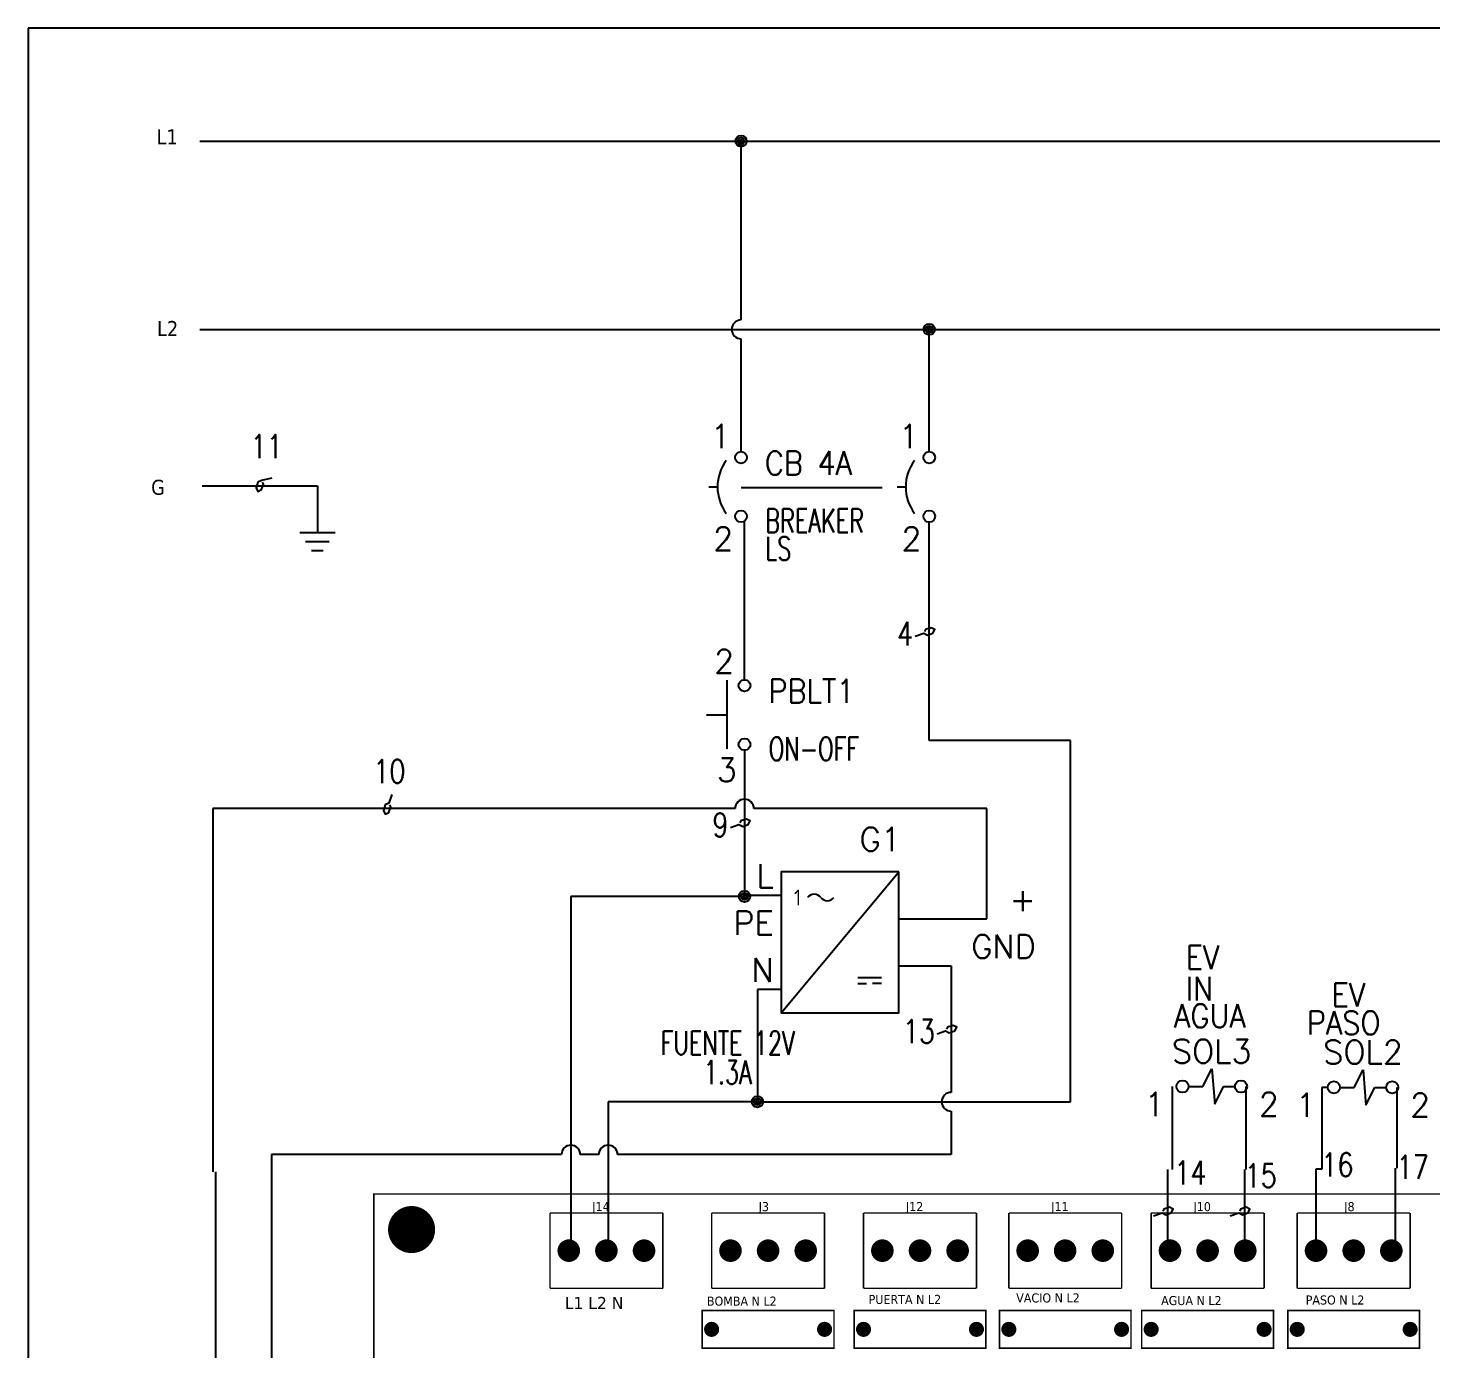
# Model space of a CAD drawing. Header units: millimetres. Extents: x 123.5 to 144.3, y 105.4 to 121.6.
# Drawn here: x 123.51 to 130.96, y 114.57 to 121.59 of the extents above; entities that cross this region are included whole.
import ezdxf
from ezdxf.enums import TextEntityAlignment as Align

# ---------------------------------------------------------------- set-up
doc = ezdxf.new("R2010")
doc.units = ezdxf.units.MM
doc.linetypes.add('HIDDEN2', pattern=[0.1875, 0.125, -0.0625])
for name, color, linetype in [('12632256', 7, 'Continuous'), ('BLK_12AWG', 7, 'Continuous'), ('DESC', 250, 'Continuous'), ('LINK', 9, 'Continuous'), ('SYMS', 7, 'Continuous'), ('TAGS', 250, 'Continuous'), ('TERMS', 250, 'Continuous'), ('WIRES', 7, 'Continuous')]:
    doc.layers.add(name, color=color, linetype=linetype)
doc.layers.add('WIRENO', color=7, linetype='Continuous', true_color=0x000000)
doc.styles.get("Standard").update_dxf_attribs({"font": 'tahoma.ttf'})
doc.styles.add('WD', font='romans.shx')
doc.styles.add('WD_IEC', font='isocp2.shx', dxfattribs={"width": 0.9, "height": 4})

# ---------------------------------------------------------------- blocks, each defined once
blk = doc.blocks.new('VCB1')
at = {"linetype": 'HIDDEN2'}
blk.add_line((-0.1712, 0), (-0.125, 0), dxfattribs=at)
for centre in [(0, 0.1562), (0, -0.1562)]:
    blk.add_circle(centre, 0.0312)
blk.add_arc((0.1094, 0), 0.2344, 143.1301, 216.8699)
at = {"style": 'WD'}
for tag, p, width in [('INST', (0.2188, 0.3883), 0.7), ('LOC', (0.2188, 0.2188), 0.7), ('TAG1', (0.1269, 0.0644), 0.9), ('XREF', (0.1287, -0.09), 0.7), ('DESC1', (0.1287, -0.242), 0.7), ('DESC2', (0.1287, -0.3893), 0.7)]:
    blk.add_attdef(tag, p, '', height=0.125, dxfattribs=dict(at, width=width))
at = {"linetype": 'Continuous', "style": 'WD'}
for tag, height, flags, p in [('TERM01', 0.125, 8, (-0.055, 0.2066)), ('CAT', 0.01, 9, (-0.1421, -0.0731)), ('MFG', 0.01, 9, (-0.1421, -0.0881))]:
    blk.add_attdef(tag, text='', height=height, dxfattribs=dict(at, flags=flags)).set_placement(p, align=Align.RIGHT)
at = {"style": 'WD', "width": 0.7}
blk.add_attdef('RATING1', text='', height=0.125, dxfattribs=at).set_placement((-0.1875, 0.0625), align=Align.RIGHT)
at = {"color": 7, "style": 'WD', "flags": 1}
for tag, p in [('X2TERM01', (0, 0.1875)), ('X8TERM02', (0, -0.1875))]:
    blk.add_attdef(tag, p, '', height=0.0125, dxfattribs=at)
at = {"color": 7, "style": 'WD'}
for tag, p in [('X4LINK', (-0.25, 0)), ('X1LINK', (0, 0))]:
    blk.add_attdef(tag, p, '', height=0.01, dxfattribs=at)
at = {"style": 'WD', "flags": 9}
for tag, p in [('FAMILY', (-0.1421, -0.0365)), ('CONTACT', (-0.1288, -0.1291))]:
    blk.add_attdef(tag, text='', height=0.01, dxfattribs=at).set_placement(p, align=Align.RIGHT)
at = {"linetype": 'Continuous', "style": 'WD', "flags": 9}
blk.add_attdef('ASSYCODE', text='', height=0.01, dxfattribs=at).set_placement((-0.1533, -0.1061), align=Align.CENTER)
at = {"linetype": 'Continuous', "style": 'WD', "flags": 8}
blk.add_attdef('TERM02', text='', height=0.125, dxfattribs=at).set_placement((-0.0407, -0.2134), align=Align.TOP_RIGHT)
blk = doc.blocks.new('WDDOT')
for radius in [0.03, 0.0187, 0.00929]:
    blk.add_circle((0, 0), radius)
blk = doc.blocks.new('VPB11L')
for p, q in [((-0.0938, 0.1849), (-0.0938, -0.1801)), ((-0.2022, 0), (-0.0938, 0))]:
    blk.add_line(p, q)
for centre in [(0, 0.1562), (0, -0.1562)]:
    blk.add_circle(centre, 0.0312)
at = {"style": 'WD'}
for tag, p, width in [('INST', (0.1269, 0.3902), 0.7), ('LOC', (0.1269, 0.2206), 0.7), ('TAG1', (0.1269, 0.0644), 0.9), ('XREF', (0.1287, -0.09), 0.7), ('DESC1', (0.1287, -0.242), 0.7), ('DESC2', (0.1287, -0.3982), 0.7)]:
    blk.add_attdef(tag, p, '', height=0.125, dxfattribs=dict(at, width=width))
at = {"linetype": 'Continuous', "style": 'WD'}
for tag, height, flags, p in [('TERM01', 0.125, 8, (-0.055, 0.2223)), ('CAT', 0.01, 9, (-0.1421, -0.0731)), ('MFG', 0.01, 9, (-0.1421, -0.0881))]:
    blk.add_attdef(tag, text='', height=height, dxfattribs=dict(at, flags=flags)).set_placement(p, align=Align.RIGHT)
at = {"color": 7, "style": 'WD', "flags": 1}
for tag, p in [('X2TERM01', (0, 0.1875)), ('X8TERM02', (0, -0.1875))]:
    blk.add_attdef(tag, p, '', height=0.0125, dxfattribs=at)
at = {"color": 7, "style": 'WD'}
for tag, p in [('X4LINK', (-0.2656, 0)), ('X1LINK', (0, 0))]:
    blk.add_attdef(tag, p, '', height=0.01, dxfattribs=at)
at = {"style": 'WD'}
for tag, flags, p in [('CONTACT', 1, (-0.1421, -0.0531)), ('FAMILY', 9, (-0.1421, -0.0365))]:
    blk.add_attdef(tag, text='', height=0.01, dxfattribs=dict(at, flags=flags)).set_placement(p, align=Align.RIGHT)
at = {"linetype": 'Continuous', "style": 'WD', "flags": 9}
blk.add_attdef('ASSYCODE', text='', height=0.01, dxfattribs=at).set_placement((-0.1563, -0.1113), align=Align.CENTER)
at = {"linetype": 'Continuous', "style": 'WD', "flags": 8}
blk.add_attdef('TERM02', text='', height=0.125, dxfattribs=at).set_placement((-0.0407, -0.2291), align=Align.TOP_RIGHT)
blk = doc.blocks.new('HSV1')
for p, q in [((-0.0469, 0), (0, 0.0938)), ((0, 0.0938), (0.0156, -0.0938)), ((-0.1231, 0), (-0.0469, 0)), ((0.0156, -0.0938), (0.0625, 0)), ((0.0625, 0), (0.1231, 0))]:
    blk.add_line(p, q)
for centre in [(-0.1553, 0), (0.1553, 0)]:
    blk.add_circle(centre, 0.0322)
at = {"style": 'WD', "width": 0.7}
for tag, p in [('INST', (0, 0.4508)), ('LOC', (0, 0.2812))]:
    blk.add_attdef(tag, text='', height=0.125, dxfattribs=at).set_placement(p, align=Align.CENTER)
at = {"style": 'WD'}
blk.add_attdef('TAG1', text='', height=0.125, dxfattribs=at).set_placement((0, 0.125), align=Align.CENTER)
for tag, p, height, flags in [('FAMILY', (0.1292, 0.1076), 0.01, 9), ('X4TERM01', (-0.1875, 0), 0.0125, 1), ('X1TERM02', (0.1875, 0), 0.0125, 1)]:
    blk.add_attdef(tag, p, '', height=height, dxfattribs=dict(at, flags=flags))
at = {"linetype": 'Continuous', "style": 'WD', "flags": 9}
for tag, p in [('MFG', (0.1564, 0.0671)), ('CAT', (0.1564, 0.0866)), ('ASSYCODE', (0.1562, 0.0469))]:
    blk.add_attdef(tag, text='', height=0.01, dxfattribs=at).set_placement(p, align=Align.CENTER)
at = {"style": 'WD'}
for tag, p, width in [('DESC1', (1.125, 0), 0.9), ('DESC2', (1.125, -0.1562), 0.9), ('DESC3', (1.125, -0.3125), 0.9), ('XREF', (1.1333, -0.4726), 0.8), ('WDTAGALT', (1.1333, -0.6288), 0.8)]:
    blk.add_attdef(tag, p, '', height=0.125, dxfattribs=dict(at, width=width))
at = {"linetype": 'Continuous', "style": 'WD', "flags": 8}
blk.add_attdef('TERM01', text='', height=0.125, dxfattribs=at).set_placement((-0.25, -0.0314), align=Align.TOP_RIGHT)
blk.add_attdef('TERM02', text='', height=0.125, dxfattribs=at).set_placement((0.25, -0.0314), align=Align.TOP_LEFT)
at = {"style": 'WD'}
blk.add_attdef('RATING1', (0.0781, -0.3126), '', height=0.125, dxfattribs=at)
blk = doc.blocks.new('EPAD')
at = {"const_width": 0.5}
blk.add_lwpolyline([(-0.25, 0, 1), (0.25, 0, 1)], format="xyb", close=True, dxfattribs=at)
blk = doc.blocks.new('Tarjeta')
at = {"const_width": 0.008}
for points in [[(146.3184, 112.4867), (153.6204, 112.4867), (153.6204, 117.4267), (146.3184, 117.4267), (146.3184, 112.4867)], [(147.2544, 117.3257), (147.2544, 116.9257)], [(147.8544, 117.3257), (147.2544, 117.3257)], [(147.8544, 117.3257), (147.8544, 116.9257)], [(148.1134, 117.3257), (148.1134, 116.9257)], [(148.7134, 117.3257), (148.1134, 117.3257)], [(148.7134, 117.3257), (148.7134, 116.9257)], [(148.9204, 117.3257), (148.9204, 116.9257)], [(149.5204, 117.3257), (148.9204, 117.3257)], [(149.5204, 117.3257), (149.5204, 116.9257)], [(149.6924, 117.3257), (149.6924, 116.9257)], [(150.2914, 117.3257), (149.6924, 117.3257)], [(150.2914, 117.3257), (150.2914, 116.9257)], [(150.4484, 117.3257), (150.4484, 116.9257)], [(151.0484, 117.3257), (150.4484, 117.3257)], [(151.0484, 117.3257), (151.0484, 116.9257)], [(151.2244, 117.3257), (151.2244, 116.9257)], [(151.8244, 117.3257), (151.2244, 117.3257)], [(151.8244, 117.3257), (151.8244, 116.9257)], [(147.2544, 116.9257), (147.8544, 116.9257)], [(148.1134, 116.9257), (148.7134, 116.9257)], [(148.9204, 116.9257), (149.5204, 116.9257)], [(149.6924, 116.9257), (150.2914, 116.9257)], [(150.4484, 116.9257), (151.0484, 116.9257)], [(151.2244, 116.9257), (151.8244, 116.9257)], [(148.0634, 116.6077), (148.7634, 116.6077), (148.7634, 116.8077), (148.0634, 116.8077), (148.0634, 116.6077)], [(148.8704, 116.6077), (149.5704, 116.6077), (149.5704, 116.8077), (148.8704, 116.8077), (148.8704, 116.6077)], [(149.6424, 116.6077), (150.3414, 116.6077), (150.3414, 116.8077), (149.6424, 116.8077), (149.6424, 116.6077)], [(150.3984, 116.6077), (151.0984, 116.6077), (151.0984, 116.8077), (150.3984, 116.8077), (150.3984, 116.6077)], [(151.1744, 116.6077), (151.8744, 116.6077), (151.8744, 116.8077), (151.1744, 116.8077), (151.1744, 116.6077)]]:
    blk.add_lwpolyline(points, dxfattribs=at)
for centre, radius in [((146.5194, 117.2377), 0.03), ((147.3544, 117.1257), 0.03), ((147.5544, 117.1257), 0.03), ((147.7544, 117.1257), 0.03), ((148.2134, 117.1257), 0.03), ((148.4134, 117.1257), 0.03), ((148.6134, 117.1257), 0.03), ((149.0204, 117.1257), 0.03), ((149.2204, 117.1257), 0.03), ((149.4204, 117.1257), 0.03), ((149.7924, 117.1257), 0.03), ((149.9914, 117.1257), 0.03), ((150.1914, 117.1257), 0.03), ((150.5484, 117.1257), 0.03), ((150.7484, 117.1257), 0.03), ((150.9484, 117.1257), 0.03), ((151.3244, 117.1257), 0.03), ((151.5244, 117.1257), 0.03), ((151.7244, 117.1257), 0.03), ((148.1134, 116.7077), 0.025), ((148.7134, 116.7077), 0.025), ((148.9204, 116.7077), 0.025), ((149.5204, 116.7077), 0.025), ((149.6924, 116.7077), 0.025), ((150.2914, 116.7077), 0.025), ((150.4484, 116.7077), 0.025), ((151.0484, 116.7077), 0.025), ((151.2244, 116.7077), 0.025), ((151.8244, 116.7077), 0.025)]:
    blk.add_circle(centre, radius)
for p, xscale, yscale in [((146.5194, 117.2377), 0.25, 0.25), ((147.3544, 117.1257), 0.12, 0.12), ((147.5544, 117.1257), 0.12, 0.12), ((147.7544, 117.1257), 0.12, 0.12), ((148.2134, 117.1257), 0.12, 0.12), ((148.4134, 117.1257), 0.12, 0.12), ((148.6134, 117.1257), 0.12, 0.12), ((149.0204, 117.1257), 0.12, 0.12), ((149.2204, 117.1257), 0.12, 0.12), ((149.4204, 117.1257), 0.12, 0.12), ((149.7924, 117.1257), 0.12, 0.12), ((149.9914, 117.1257), 0.12, 0.12), ((150.1914, 117.1257), 0.12, 0.12), ((150.5484, 117.1257), 0.12, 0.12), ((150.7484, 117.1257), 0.12, 0.12), ((150.9484, 117.1257), 0.12, 0.12), ((151.3244, 117.1257), 0.12, 0.12), ((151.5244, 117.1257), 0.12, 0.12), ((151.7244, 117.1257), 0.12, 0.12), ((148.1134, 116.7077), 0.08, 0.08), ((148.7134, 116.7077), 0.08, 0.08), ((148.9204, 116.7077), 0.08, 0.08), ((149.5204, 116.7077), 0.08, 0.08), ((149.6924, 116.7077), 0.08, 0.08), ((150.2914, 116.7077), 0.08, 0.08), ((150.4484, 116.7077), 0.08, 0.08), ((151.0484, 116.7077), 0.08, 0.08), ((151.2244, 116.7077), 0.08, 0.08), ((151.8244, 116.7077), 0.08, 0.08)]:
    blk.add_blockref('EPAD', p, dxfattribs=dict(xscale=xscale, yscale=yscale))
at = {"layer": '12632256'}
for s, height, width, p in [('J14', 0.048, 1.041667, (147.4794, 117.3357)), ('J3', 0.048, 1.041667, (148.3634, 117.3357)), ('J12', 0.048, 1.041667, (149.1454, 117.3357)), ('J11', 0.048, 1.041667, (149.9174, 117.3357)), ('J10', 0.048, 1.041667, (150.6734, 117.3357)), ('J8', 0.048, 1.041667, (151.4744, 117.3357)), ('L1 L2 N', 0.064, 1.09375, (147.3334, 116.8157)), ('BOMBA N L2', 0.048, 1.041667, (148.0884, 116.8337)), ('PUERTA N L2', 0.048, 1.041667, (148.9474, 116.8427)), ('VACIO N L2', 0.048, 1.041667, (149.7314, 116.8507)), ('AGUA N L2', 0.048, 1.041667, (150.5014, 116.8367)), ('PASO N L2', 0.048, 1.041667, (151.2694, 116.8397))]:
    blk.add_text(s, height=height, dxfattribs=dict(at, width=width)).set_placement(p)
blk = doc.blocks.new('HPW1_1PH')
for p, q in [((0, -0.625), (0.625, 0.125)), ((0.4066, -0.4373), (0.5317, -0.4373)), ((0.4066, -0.4686), (0.4535, -0.4686)), ((0.5317, -0.4686), (0.4848, -0.4686))]:
    blk.add_line(p, q)
blk.add_lwpolyline([(0.625, 0.125), (0, 0.125), (0, -0.625), (0.625, -0.625)], close=True)
for centre, start, end in [((0.175, -0.0387), 36.8699, 143.1301), ((0.245, 0.0138), 216.8699, 323.1301)]:
    blk.add_arc(centre, 0.0438, start, end)
at = {"style": 'WD_IEC'}
blk.add_text('1', height=0.084, dxfattribs=at).set_placement((0.105, -0.0124), align=Align.MIDDLE_RIGHT)
at = {"style": 'WD', "width": 0.7}
for tag, p in [('INST', (-0.2843, 0.7938)), ('LOC', (-0.2843, 0.6242)), ('RATING1', (-0.2843, 0.285)), ('XREF', (-0.2843, -0.691)), ('DESC1', (-0.2843, -0.8472)), ('DESC2', (-0.2843, -1.0035)), ('DESC3', (-0.2843, -1.1578))]:
    blk.add_attdef(tag, text='', height=0.125, dxfattribs=at).set_placement(p, align=Align.CENTER)
at = {"style": 'WD'}
blk.add_attdef('TAG1', text='', height=0.125, dxfattribs=at).set_placement((-0.2843, 0.4546), align=Align.CENTER)
at = {"linetype": 'Continuous', "style": 'WD', "flags": 9}
for tag, p in [('MFG', (0.8868, 0.2571)), ('CAT', (0.8888, 0.2765)), ('ASSYCODE', (0.8871, -0.5638))]:
    blk.add_attdef(tag, text='', height=0.01, dxfattribs=at).set_placement(p, align=Align.CENTER)
at = {"linetype": 'Continuous', "style": 'WD', "flags": 8}
for tag, p in [('TERM01', (-0.04, 0.04)), ('TERM04', (1.3525, -0.085)), ('TERM02', (-0.04, -0.2098)), ('TERM05', (1.3525, -0.335)), ('TERM03', (-0.04, -0.46))]:
    blk.add_attdef(tag, text='', height=0.125, dxfattribs=at).set_placement(p, align=Align.RIGHT)
at = {"style": 'WD'}
for tag, p, height, flags in [('X4TERM01', (0, 0), 0.0125, 1), ('X1TERM04', (0.625, -0.125), 0.0125, 1), ('X4TERM02', (0, -0.2498), 0.0125, 1), ('X1TERM05', (0.625, -0.375), 0.0125, 1), ('X4TERM03', (0, -0.5), 0.0125, 1), ('FAMILY', (0.8618, -0.4829), 0.01, 9)]:
    blk.add_attdef(tag, p, '', height=height, dxfattribs=dict(at, flags=flags))
blk = doc.blocks.new('WD_WNV')
at = {"style": 'WD', "flags": 1}
for tag, p in [('W01USER', (-0.0625, 0.0938)), ('W02USER', (-0.0625, 0.0859)), ('W03USER', (-0.0625, 0.0781)), ('W04USER', (-0.0625, 0.0703)), ('W05USER', (-0.0625, 0.0625)), ('W06USER', (-0.0625, 0.0547)), ('W07USER', (-0.0625, 0.0469)), ('W08USER', (-0.0625, 0.0391)), ('W09USER', (-0.0625, 0.0312)), ('W10USER', (-0.0625, 0.0234))]:
    blk.add_attdef(tag, text='', height=0.005, dxfattribs=at).set_placement(p, align=Align.CENTER)
at = {"linetype": 'Continuous', "style": 'WD', "width": 0.8}
blk.add_attdef('WIRENO', text='', height=0.125, dxfattribs=at).set_placement((-0.05, 0), align=Align.MIDDLE_RIGHT)
blk = doc.blocks.new('WD_WNH')
at = {"linetype": 'Continuous', "style": 'WD', "width": 0.8}
blk.add_attdef('WIRENO', text='', height=0.125, dxfattribs=at).set_placement((0, 0.0625), align=Align.CENTER)
at = {"style": 'WD', "flags": 1}
for tag, p in [('W01USER', (0, 0.0781)), ('W02USER', (0, 0.0703)), ('W03USER', (0, 0.0625)), ('W04USER', (0, 0.0547)), ('W05USER', (0, 0.0469)), ('W06USER', (0, 0.0391)), ('W07USER', (0, 0.0312)), ('W08USER', (0, 0.0234)), ('W09USER', (0, 0.0156)), ('W10USER', (0, 0.0078))]:
    blk.add_attdef(tag, text='', height=0.005, dxfattribs=at).set_placement(p, align=Align.CENTER)
blk = doc.blocks.new('VGND2')
for p, q in [((0.09375, 0), (-0.09375, 0)), ((-0.0625, -0.046875), (0.0625, -0.046875)), ((-0.03125, -0.09375), (0.03125, -0.09375))]:
    blk.add_line(p, q)
at = {"style": 'WD', "flags": 1}
blk.add_attdef('X2TERM01', (0, 0), '', height=0.01, dxfattribs=at)

msp = doc.modelspace()

# ---------------------------------------------------------------- linework, layer by layer
at = {"color": 7, "linetype": 'Continuous'}
for p, q in [((144.2555, 121.5905), (123.5055, 121.5905)), ((123.5055, 121.5905), (123.5055, 105.4055))]:
    msp.add_line(p, q, dxfattribs=at)
at = {"layer": 'BLK_12AWG'}
for p, q in [((124.4182, 120.99), (142.7932, 120.99)), ((127.2932, 120.04), (127.2932, 120.99)), ((124.4182, 119.99), (142.7932, 119.99)), ((127.2932, 119.3405), (127.2932, 119.94)), ((128.2932, 119.3405), (128.2932, 119.99))]:
    msp.add_line(p, q, dxfattribs=at)
msp.add_arc((127.2932, 119.99), 0.05, 90, 270, dxfattribs=at)
at = {"layer": 'LINK'}
msp.add_lwpolyline([(127.2932, 119.15), (128.0432, 119.15)], dxfattribs=at)
at = {"layer": 'WIRENO'}
for points in [[(124.8, 119.2), (124.7461, 119.1879), (124.7265, 119.178), (124.7167, 119.1486), (124.7265, 119.129), (124.7462, 119.1388), (124.756, 119.1682), (124.7511, 119.1781)], [(128.2182, 118.3603), (128.2636, 118.3755), (128.2833, 118.3656), (128.313, 118.3755), (128.3229, 118.3952), (128.3031, 118.4051), (128.2735, 118.3952), (128.2685, 118.3854)], [(125.438, 117.519), (125.4228, 117.4737), (125.4031, 117.4638), (125.3932, 117.4342), (125.4031, 117.4144), (125.4228, 117.4243), (125.4327, 117.4539), (125.4278, 117.4638)], [(127.2368, 117.344), (127.2822, 117.3592), (127.302, 117.3493), (127.3316, 117.3592), (127.3415, 117.3789), (127.3217, 117.3888), (127.2921, 117.3789), (127.2871, 117.369)], [(128.3348, 116.2479), (128.3801, 116.2631), (128.3999, 116.2532), (128.4295, 116.2631), (128.4394, 116.2828), (128.4196, 116.2927), (128.39, 116.2828), (128.3851, 116.2729)], [(129.4844, 115.2813), (129.5298, 115.2964), (129.5495, 115.2866), (129.5792, 115.2964), (129.5891, 115.3162), (129.5693, 115.3261), (129.5396, 115.3162), (129.5347, 115.3063)], [(129.8923, 115.2813), (129.9376, 115.2964), (129.9574, 115.2866), (129.987, 115.2964), (129.9969, 115.3162), (129.9772, 115.3261), (129.9475, 115.3162), (129.9426, 115.3063)]]:
    msp.add_lwpolyline(points, dxfattribs=at)
at = {"layer": 'WIRES'}
for p, q in [((124.4297, 119.1582), (125.0428, 119.1582)), ((125.0428, 119.1582), (125.0428, 118.9091)), ((127.3118, 118.129), (127.3118, 118.9655)), ((128.2932, 117.8051), (128.2932, 118.9655)), ((129.0436, 117.8051), (128.2932, 117.8051)), ((129.0436, 115.8868), (129.0436, 117.8051)), ((127.3118, 117.754), (127.3118, 116.9841)), ((127.2618, 117.444), (124.4864, 117.444)), ((124.4864, 117.444), (124.4864, 115.5154)), ((128.5994, 117.444), (127.3618, 117.444)), ((128.5994, 116.8591), (128.5994, 117.444)), ((126.3895, 116.978), (126.3895, 115.0863)), ((127.3118, 116.978), (126.3895, 116.978)), ((127.3118, 116.9841), (127.507, 116.9841)), ((128.132, 116.8591), (128.5994, 116.8591)), ((128.132, 116.6091), (128.4098, 116.6091)), ((128.4098, 116.6091), (128.4098, 115.9368)), ((127.507, 116.4841), (127.3805, 116.4841)), ((127.3805, 116.4841), (127.3805, 115.8868)), ((129.5831, 115.9676), (129.5831, 115.5268)), ((129.9745, 115.9676), (129.9745, 115.5268)), ((130.4103, 115.9634), (130.3789, 115.9634)), ((130.3789, 115.9634), (130.3789, 115.5281)), ((130.7772, 115.9634), (130.7772, 115.535)), ((127.3805, 115.8872), (126.5875, 115.8872)), ((126.5875, 115.8872), (126.5875, 115.106)), ((127.3805, 115.8868), (129.0436, 115.8868)), ((128.4098, 115.8368), (128.4098, 115.6063)), ((126.3395, 115.6063), (124.7988, 115.6063)), ((124.7988, 115.6063), (124.7988, 115.3868)), ((126.5375, 115.6063), (126.4395, 115.6063)), ((128.4098, 115.6063), (126.6375, 115.6063)), ((129.5594, 115.5268), (129.5594, 115.0859)), ((129.9673, 115.5268), (129.9673, 115.0859)), ((130.3789, 115.5281), (130.3475, 115.5281)), ((130.3475, 115.5281), (130.3475, 115.0928)), ((130.7692, 115.535), (130.7692, 115.1066)), ((124.5005, 115.5154), (124.5005, 111.7134)), ((124.7986, 115.3868), (124.7986, 111.8411))]:
    msp.add_line(p, q, dxfattribs=at)
for centre, start, end in [((127.3118, 117.444), 0, 180), ((128.4098, 115.8868), 90, 270), ((126.3895, 115.6063), 0, 180), ((126.5875, 115.6063), 0, 180)]:
    msp.add_arc(centre, 0.05, start, end, dxfattribs=at)

# ---------------------------------------------------------------- block references
at = {"layer": 'DESC'}
msp.add_blockref('Tarjeta', (-20.9763, -2.0298), dxfattribs=at)
at = {"layer": 'SYMS'}
for name, p in [('WDDOT', (127.2932, 120.99)), ('WDDOT', (128.2932, 119.99)), ('VGND2', (125.0428, 118.9091)), ('WDDOT', (127.3118, 116.978)), ('WDDOT', (127.3805, 115.8872))]:
    msp.add_blockref(name, p, dxfattribs=at)
ref = msp.add_blockref('VCB1', (127.2932, 119.153), dxfattribs=at)
ref.add_attrib('DESC2', 'LS', (127.4219, 118.7637), dxfattribs={"layer": 'DESC', "height": 0.125, "style": 'WD', "width": 0.7})
ref.add_attrib('DESC1', 'BREAKER', (127.4219, 118.911), dxfattribs={"layer": 'DESC', "height": 0.125, "style": 'WD', "width": 0.7})
ref.add_attrib('TAG1', 'CB 4A', (127.4202, 119.2174), dxfattribs={"layer": 'TAGS', "height": 0.125, "style": 'WD', "width": 0.9})
ref.add_attrib('TERM02', '2', dxfattribs={"layer": 'TERMS', "linetype": 'Continuous', "height": 0.125, "style": 'WD', "flags": 8}).set_placement((127.2525, 118.9396), align=Align.TOP_RIGHT)
ref.add_attrib('TERM01', '1', dxfattribs={"layer": 'TERMS', "linetype": 'Continuous', "height": 0.125, "style": 'WD', "flags": 8}).set_placement((127.2382, 119.3597), align=Align.RIGHT)
ref = msp.add_blockref('VCB1', (128.2932, 119.153), dxfattribs=at)
ref.add_attrib('TERM02', '2', dxfattribs={"layer": 'TERMS', "linetype": 'Continuous', "height": 0.125, "style": 'WD', "flags": 8}).set_placement((128.2525, 118.9396), align=Align.TOP_RIGHT)
ref.add_attrib('TERM01', '1', dxfattribs={"layer": 'TERMS', "linetype": 'Continuous', "height": 0.125, "style": 'WD', "flags": 8}).set_placement((128.2382, 119.3597), align=Align.RIGHT)
ref = msp.add_blockref('VPB11L', (127.3118, 117.9415), dxfattribs=at)
ref.add_attrib('TERM02', '3', dxfattribs={"layer": 'TERMS', "linetype": 'Continuous', "height": 0.125, "style": 'WD', "flags": 8}).set_placement((127.2711, 117.7124), align=Align.TOP_RIGHT)
ref.add_attrib('TERM01', '2', dxfattribs={"layer": 'TERMS', "linetype": 'Continuous', "height": 0.125, "style": 'WD', "flags": 8}).set_placement((127.2569, 118.1638), align=Align.RIGHT)
ref.add_attrib('DESC1', 'ON-OFF', (127.4406, 117.6995), dxfattribs={"layer": 'DESC', "height": 0.125, "style": 'WD', "width": 0.7})
ref.add_attrib('TAG1', 'PBLT1', (127.4388, 118.0059), dxfattribs={"layer": 'TAGS', "height": 0.125, "style": 'WD', "width": 0.9})
ref = msp.add_blockref('HPW1_1PH', (127.507, 116.9841), dxfattribs=at)
ref.add_attrib('TERM01', 'L', dxfattribs={"layer": 'TERMS', "linetype": 'Continuous', "height": 0.125, "style": 'WD', "flags": 8}).set_placement((127.467, 117.0241), align=Align.RIGHT)
ref.add_attrib('TERM02', 'PE', dxfattribs={"layer": 'TERMS', "linetype": 'Continuous', "height": 0.125, "style": 'WD', "flags": 8}).set_placement((127.467, 116.7742), align=Align.RIGHT)
ref.add_attrib('TERM03', 'N', dxfattribs={"layer": 'TERMS', "linetype": 'Continuous', "height": 0.125, "style": 'WD', "flags": 8}).set_placement((127.467, 116.5241), align=Align.RIGHT)
ref.add_attrib('TERM04', '+', dxfattribs={"layer": 'TERMS', "linetype": 'Continuous', "height": 0.125, "style": 'WD', "flags": 8}).set_placement((128.8595, 116.8991), align=Align.RIGHT)
ref.add_attrib('TERM05', 'GND', dxfattribs={"layer": 'TERMS', "linetype": 'Continuous', "height": 0.125, "style": 'WD', "flags": 8}).set_placement((128.8595, 116.6491), align=Align.RIGHT)
ref.add_attrib('TAG1', 'G1', dxfattribs={"layer": 'TAGS', "height": 0.125, "style": 'WD'}).set_placement((128.0331, 117.2189), align=Align.CENTER)
ref.add_attrib('DESC2', '1.3A', dxfattribs={"layer": 'DESC', "height": 0.125, "style": 'WD', "width": 0.7}).set_placement((127.2228, 115.9806), align=Align.CENTER)
ref.add_attrib('DESC1', 'FUENTE 12V', dxfattribs={"layer": 'DESC', "height": 0.125, "style": 'WD', "width": 0.7}).set_placement((127.2228, 116.1369), align=Align.CENTER)
ref = msp.add_blockref('HSV1', (129.7942, 115.9676), dxfattribs=at)
ref.add_attrib('DESC3', 'AGUA', (129.594, 116.2805), dxfattribs={"layer": 'DESC', "height": 0.125, "style": 'WD', "width": 0.9})
ref.add_attrib('TERM02', '2', dxfattribs={"layer": 'TERMS', "linetype": 'Continuous', "height": 0.125, "style": 'WD', "flags": 8}).set_placement((130.0442, 115.9362), align=Align.TOP_LEFT)
ref.add_attrib('TERM01', '1', dxfattribs={"layer": 'TERMS', "linetype": 'Continuous', "height": 0.125, "style": 'WD', "flags": 8}).set_placement((129.5442, 115.9362), align=Align.TOP_RIGHT)
ref.add_attrib('TAG1', 'SOL3', dxfattribs={"layer": 'TAGS', "height": 0.125, "style": 'WD'}).set_placement((129.7942, 116.0926), align=Align.CENTER)
ref.add_attrib('DESC2', 'IN', (129.6562, 116.4255), dxfattribs={"layer": 'DESC', "height": 0.125, "style": 'WD', "width": 0.9})
ref.add_attrib('DESC1', 'EV', (129.6562, 116.5912), dxfattribs={"layer": 'DESC', "height": 0.125, "style": 'WD', "width": 0.9})
ref = msp.add_blockref('HSV1', (130.5978, 115.9634), dxfattribs=at)
ref.add_attrib('TERM02', '2', dxfattribs={"layer": 'TERMS', "linetype": 'Continuous', "height": 0.125, "style": 'WD', "flags": 8}).set_placement((130.8478, 115.932), align=Align.TOP_LEFT)
ref.add_attrib('TERM01', '1', dxfattribs={"layer": 'TERMS', "linetype": 'Continuous', "height": 0.125, "style": 'WD', "flags": 8}).set_placement((130.3478, 115.932), align=Align.TOP_RIGHT)
ref.add_attrib('TAG1', 'SOL2', dxfattribs={"layer": 'TAGS', "height": 0.125, "style": 'WD'}).set_placement((130.5978, 116.0884), align=Align.CENTER)
ref.add_attrib('DESC2', 'PASO', (130.2996, 116.2437), dxfattribs={"layer": 'DESC', "height": 0.125, "style": 'WD', "width": 0.9})
ref.add_attrib('DESC1', 'EV', (130.4312, 116.3926), dxfattribs={"layer": 'DESC', "height": 0.125, "style": 'WD', "width": 0.9})
at = {"layer": 'WIRENO'}
ref = msp.add_blockref('WD_WNH', (124.7362, 119.1582), dxfattribs=at)
ref.add_attrib('WIRENO', '11', dxfattribs={"linetype": 'Continuous', "height": 0.125, "style": 'WD', "width": 0.8}).set_placement((124.7731, 119.2688), align=Align.BOTTOM_CENTER)
ref = msp.add_blockref('WD_WNV', (128.2932, 118.3853), dxfattribs=at)
ref.add_attrib('WIRENO', '4', dxfattribs={"linetype": 'Continuous', "height": 0.125, "style": 'WD', "width": 0.8}).set_placement((128.2076, 118.3735), align=Align.MIDDLE_RIGHT)
ref = msp.add_blockref('WD_WNH', (125.413, 117.444), dxfattribs=at)
ref.add_attrib('WIRENO', '10', dxfattribs={"linetype": 'Continuous', "height": 0.125, "style": 'WD', "width": 0.8}).set_placement((125.4248, 117.5421), align=Align.BOTTOM_CENTER)
ref = msp.add_blockref('WD_WNV', (127.3118, 117.369), dxfattribs=at)
ref.add_attrib('WIRENO', '9', dxfattribs={"linetype": 'Continuous', "height": 0.125, "style": 'WD', "width": 0.8}).set_placement((127.2263, 117.3572), align=Align.MIDDLE_RIGHT)
ref = msp.add_blockref('WD_WNV', (128.4098, 116.2729), dxfattribs=at)
ref.add_attrib('WIRENO', '13', dxfattribs={"linetype": 'Continuous', "height": 0.125, "style": 'WD', "width": 0.8}).set_placement((128.3242, 116.2611), align=Align.MIDDLE_RIGHT)
ref = msp.add_blockref('WD_WNH', (130.4493, 115.3543), dxfattribs=at)
ref.add_attrib('WIRENO', '16', dxfattribs={"linetype": 'Continuous', "height": 0.125, "style": 'WD', "width": 0.8}).set_placement((130.4612, 115.4524), align=Align.BOTTOM_CENTER)
ref = msp.add_blockref('WD_WNV', (131.0328, 115.5522), dxfattribs=at)
ref.add_attrib('WIRENO', '17', dxfattribs={"linetype": 'Continuous', "height": 0.125, "style": 'WD', "width": 0.8}).set_placement((130.9472, 115.5404), align=Align.MIDDLE_RIGHT)
ref = msp.add_blockref('WD_WNV', (129.8514, 115.5221), dxfattribs=at)
ref.add_attrib('WIRENO', '14', dxfattribs={"linetype": 'Continuous', "height": 0.125, "style": 'WD', "width": 0.8}).set_placement((129.7658, 115.5103), align=Align.MIDDLE_RIGHT)
ref = msp.add_blockref('WD_WNV', (129.9673, 115.3063), dxfattribs=at)
ref.add_attrib('WIRENO', '15', dxfattribs={"linetype": 'Continuous', "height": 0.125, "style": 'WD', "width": 0.8}).set_placement((130.1397, 115.4948), align=Align.MIDDLE_RIGHT)

# ---------------------------------------------------------------- texts
at = {"char_height": 0.08, "attachment_point": 1}
for s, insert in [('L1', (124.1883, 121.0522)), ('L2', (124.1907, 120.0343)), ('G', (124.1595, 119.191))]:
    msp.add_mtext_dynamic_manual_height_columns(s, width=0.371937, gutter_width=0.05, heights=[0], dxfattribs=dict(at, insert=insert))

doc.saveas('drawing.dxf')
